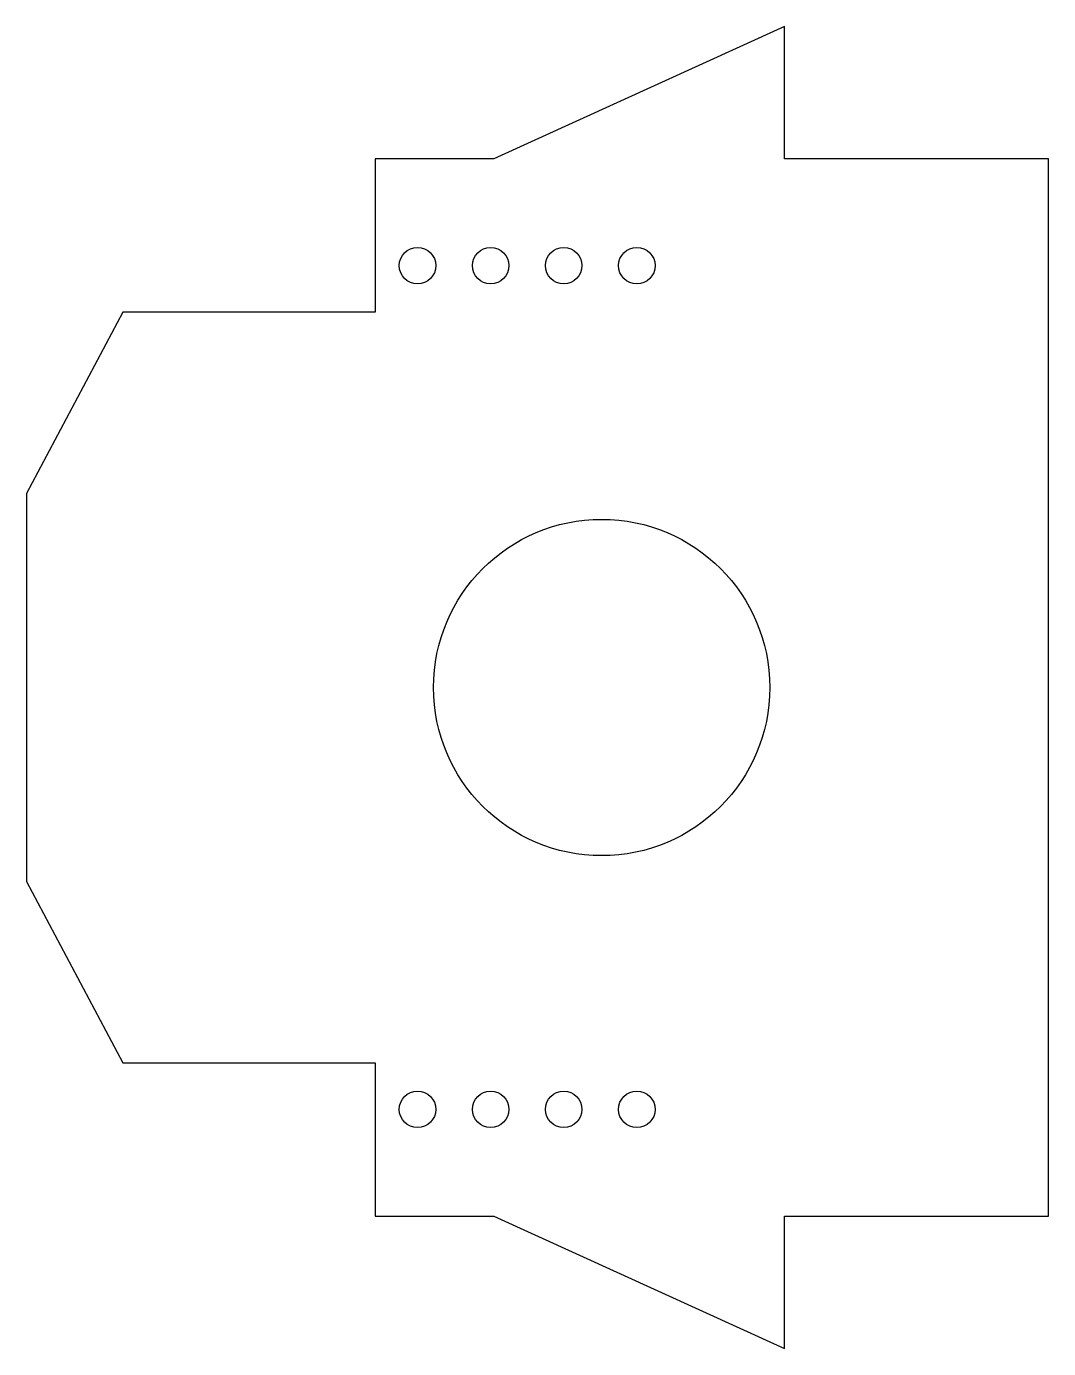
# Model space of a CAD drawing. Header units: millimetres. Extents: x -140 to 0, y -90 to 90.
import ezdxf

# ---------------------------------------------------------------- set-up
doc = ezdxf.new("R2010")
doc.units = ezdxf.units.MM

msp = doc.modelspace()

# ---------------------------------------------------------------- linework, layer by layer
msp.add_lwpolyline([(-139.81, 26.55), (-139.81, -26.55), (-126.63, -51.32), (-92.12, -51.32), (-92.12, -72.32), (-75.86, -72.32), (-36.12, -90.41), (-36.12, -72.32), (0, -72.32), (0, 72.32), (-36.12, 72.32), (-36.12, 90.41), (-75.86, 72.32), (-92.12, 72.32), (-92.12, 51.32), (-126.63, 51.32)], close=True)
for centre, radius in [((-86.32, 57.7), 2.5), ((-76.32, 57.7), 2.5), ((-66.32, 57.7), 2.5), ((-56.32, 57.7), 2.5), ((-61.13, 0), 23), ((-86.32, -57.7), 2.5), ((-76.32, -57.7), 2.5), ((-66.32, -57.7), 2.5), ((-56.32, -57.7), 2.5)]:
    msp.add_circle(centre, radius)

doc.saveas('drawing.dxf')
